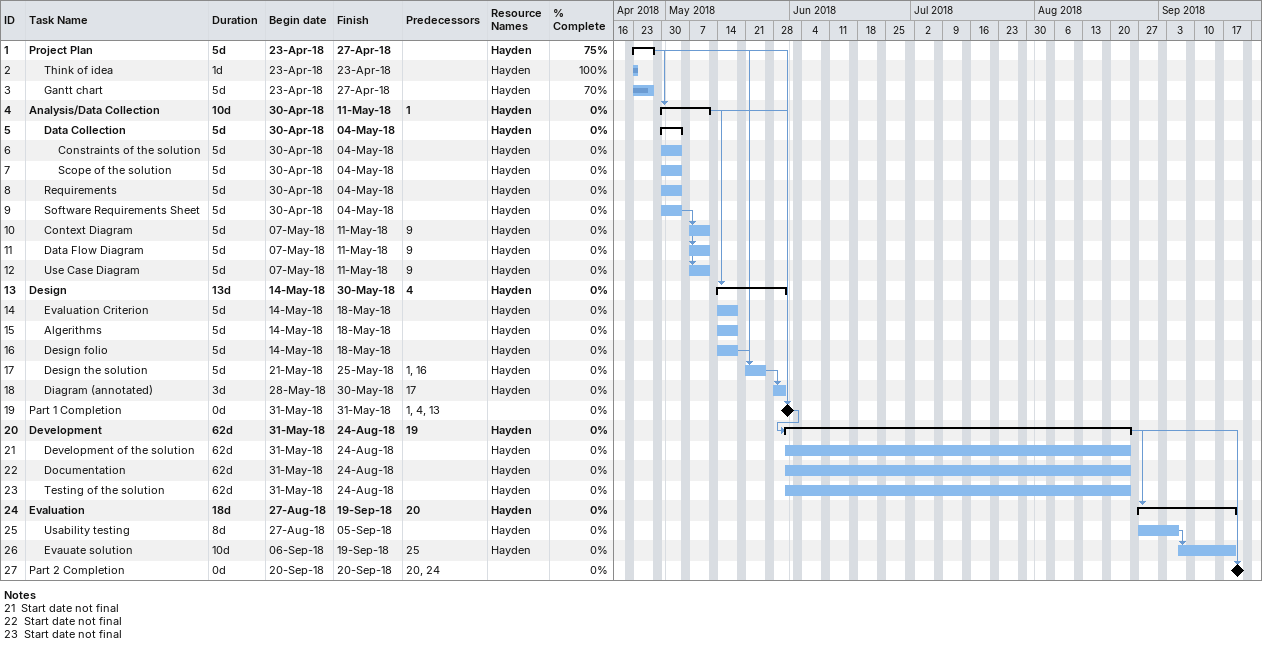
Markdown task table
| ID | Level | Task | Duration | Start | Finish | Predecessors | Resources | % complete |
|---|---|---|---|---|---|---|---|---|
| 1 | 1 | **Project Plan** | 5d | 2018-04-23 | 2018-04-27 |  | Hayden | 75 |
| 2 | 2 | Think of idea | 1d | 2018-04-23 | 2018-04-23 |  | Hayden | 100 |
| 3 | 2 | Gantt chart | 5d | 2018-04-23 | 2018-04-27 |  | Hayden | 70 |
| 4 | 1 | **Analysis/Data Collection** | 10d | 2018-04-30 | 2018-05-11 | 1 | Hayden | 0 |
| 5 | 2 | **Data Collection** | 5d | 2018-04-30 | 2018-05-04 |  | Hayden | 0 |
| 6 | 3 | Constraints of the solution | 5d | 2018-04-30 | 2018-05-04 |  | Hayden | 0 |
| 7 | 3 | Scope of the solution | 5d | 2018-04-30 | 2018-05-04 |  | Hayden | 0 |
| 8 | 2 | Requirements | 5d | 2018-04-30 | 2018-05-04 |  | Hayden | 0 |
| 9 | 2 | Software Requirements Sheet | 5d | 2018-04-30 | 2018-05-04 |  | Hayden | 0 |
| 10 | 2 | Context Diagram | 5d | 2018-05-07 | 2018-05-11 | 9 | Hayden | 0 |
| 11 | 2 | Data Flow Diagram | 5d | 2018-05-07 | 2018-05-11 | 9 | Hayden | 0 |
| 12 | 2 | Use Case Diagram | 5d | 2018-05-07 | 2018-05-11 | 9 | Hayden | 0 |
| 13 | 1 | **Design** | 13d | 2018-05-14 | 2018-05-30 | 4 | Hayden | 0 |
| 14 | 2 | Evaluation Criterion | 5d | 2018-05-14 | 2018-05-18 |  | Hayden | 0 |
| 15 | 2 | Algerithms | 5d | 2018-05-14 | 2018-05-18 |  | Hayden | 0 |
| 16 | 2 | Design folio | 5d | 2018-05-14 | 2018-05-18 |  | Hayden | 0 |
| 17 | 2 | Design the solution | 5d | 2018-05-21 | 2018-05-25 | 1, 16 | Hayden | 0 |
| 18 | 2 | Diagram (annotated) | 3d | 2018-05-28 | 2018-05-30 | 17 | Hayden | 0 |
| 19 | 1 | Part 1 Completion | 0d | 2018-05-31 | 2018-05-31 | 1, 4, 13 |  | 0 |
| 20 | 1 | **Development** | 62d | 2018-05-31 | 2018-08-24 | 19 | Hayden | 0 |
| 21 | 2 | Development of the solution | 62d | 2018-05-31 | 2018-08-24 |  | Hayden | 0 |
| 22 | 2 | Documentation | 62d | 2018-05-31 | 2018-08-24 |  | Hayden | 0 |
| 23 | 2 | Testing of the solution | 62d | 2018-05-31 | 2018-08-24 |  | Hayden | 0 |
| 24 | 1 | **Evaluation** | 18d | 2018-08-27 | 2018-09-19 | 20 | Hayden | 0 |
| 25 | 2 | Usability testing | 8d | 2018-08-27 | 2018-09-05 |  | Hayden | 0 |
| 26 | 2 | Evauate solution | 10d | 2018-09-06 | 2018-09-19 | 25 | Hayden | 0 |
| 27 | 1 | Part 2 Completion | 0d | 2018-09-20 | 2018-09-20 | 20, 24 |  | 0 |

Notes
- 21: Start date not final
- 22: Start date not final
- 23: Start date not final
